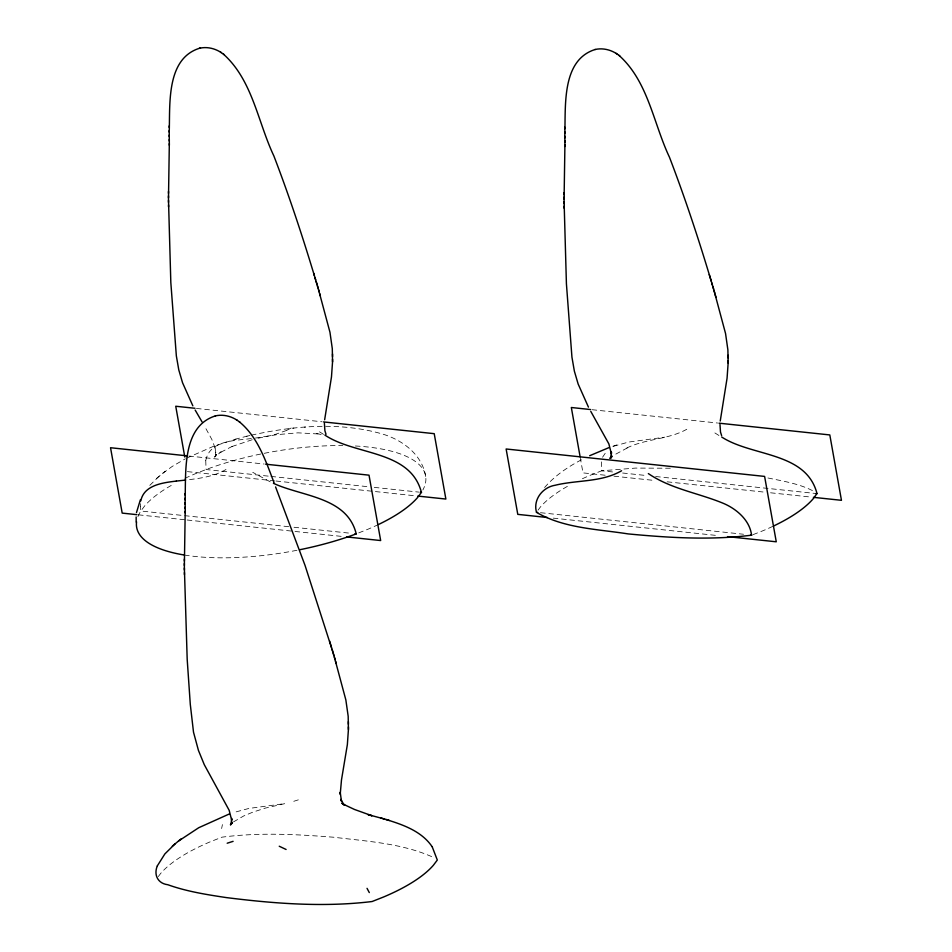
<?xml version="1.0" encoding="UTF-8"?>
<svg xmlns="http://www.w3.org/2000/svg" width="952" height="952" viewBox="0 0 952 952"><rect width="100%" height="100%" fill="white"/><g stroke="black" fill="none" stroke-linecap="round" stroke-linejoin="round"><path stroke-width="0.71" stroke-dasharray="4.76 3.57" d="M140.384 506.262L140.491 503.656M205.751 460.601L206.06 469.526L269.654 476.274M221.626 828.526L222.435 824.587M601.343 461.863L601.652 470.788L590.347 475.238A146.739 50.67 -10.1 0 0 579.375 480.153M205.751 460.601C209.761 439.991 235.215 440.8 251.566 438.491M602.545 457.257L607.019 450.593M158.318 876.566L160.674 873.424A146.739 50.67 -10.1 0 1 210.642 841.627L221.947 837.177C259.146 832.286 296.857 834.297 334.128 837.272C367.924 841.449 403.422 843.329 434.659 857.978M538.023 510.177L540.379 507.035A146.739 50.67 -10.1 0 1 569.344 485.294M149.797 485.365L159.21 476.19M544.568 487.531C554.921 475.583 568.237 466.611 582.196 459.399M162.613 473.406L172.288 466.385L185.366 458.781M156.449 478.475L165.22 471.264M225.993 469.491C214.593 476.19 201.193 478.261 188.234 479.748M291.193 428.007L286.814 430.328M686.785 429.269C668.209 439.693 645.611 438.634 626.535 448.13L628.463 447.321L613.183 455.532M233.478 821.921L243.593 816.019L252.685 812.211L265.406 808.081L285.029 803.583L248.829 808.462L233.109 812.675M186.604 458.15L213.26 446.393L236.084 439.05M286.659 430.435L273.712 434.921L256.267 438.646M613.433 446.286L628.534 442.073L664.746 437.194M358.737 532.882L367.531 529.407A146.739 50.67 -10.1 0 0 378.503 524.492M753.08 534.631L763.123 530.669A146.739 50.67 -10.1 0 0 772.917 526.313M612.826 446.286L616.789 444.905M246.33 436.349L249.959 435.48M298.321 799.858L292.383 801.739M234.882 439.372L247.127 436.123M252.22 439.717L230.943 446.881L232.871 446.06L218.758 453.295L221.126 451.843L214.581 457.138L216.497 454.806L214.807 457.055L216.187 454.497L215.093 456.639L215.902 454.14L215.378 456.175L215.83 450.796L215.83 452.7L214.878 446.928L215.414 448.749L211.832 439.431L204.275 425.651M251.364 435.159C293.74 425.877 338.864 421.724 381.145 433.636C401.744 439.431 422.117 454.116 425.699 476.512M255.35 438.063L277.246 434.624L297.94 432.839L319.265 434.017L316.718 433.517L323.918 435.147M292.978 428.138L293.882 428.067M304.307 427.162L305.64 427.043M670.315 468.229L635.519 468.087L601.652 470.788L615.575 472.263M592.013 409.693L717.558 423.021M196.421 408.432L321.966 421.76M622.62 473.013L647.443 475.643M655.619 476.512L815.781 493.505M605.139 475.226L582.981 472.882L580.399 458.352M614.004 476.178L655.357 480.558M667.173 481.819L764.658 492.16M770.561 492.791L811.913 497.182M188.829 456.032L264.156 464.029M270.975 476.416L367.472 486.65M374.279 487.376L418.773 492.101M187.389 471.621L274.533 480.867M276.009 481.022L416.322 495.921M540.51 512.7L743.524 534.25M553.231 518.126L717.177 535.524M288.682 526.694L140.86 511.01L140.396 506.404M294.013 527.265L350.752 533.287M138.433 514.83L185.7 519.851M187.175 520.006L293.525 531.287M295.001 531.454L343.743 536.619M767.943 477.987C783.686 481.236 800.073 483.83 814.365 491.589M270.213 481.831L252.744 472.335M718.927 435.469L713.536 432.101M323.537 434.35L317.944 430.851M355.382 445.988A146.739 50.67 -10.1 0 1 422.867 489.994M296.953 550.292A146.739 50.67 -10.1 0 1 184.093 554.98M137.933 516.615A146.739 50.67 -10.1 0 1 140.694 511.236L144.787 505.774A146.739 50.67 -10.1 0 1 173.752 484.032M184.962 478.344A146.739 50.67 -10.1 0 1 194.755 473.977L206.548 469.336A146.739 50.67 -10.1 0 1 342.839 445.584"/><path stroke-width="1.43" d="M168.492 197.837L169.325 143.597M184.367 565.476L185.212 511.248M564.084 199.087L564.917 144.859M169.23 132.102C170.17 104.161 166.041 58.631 199.67 48.207M185.116 499.752C186.056 471.811 181.915 426.282 215.557 415.857M564.822 133.351C565.774 105.422 561.632 59.893 595.262 49.468M324.394 423.271L324.906 430.804L326.036 434.314M719.986 424.521L720.497 432.053L721.628 435.576M318.515 289.587L329.963 332.272L332.296 348.646L332.545 361.831L331.474 376.968L324.644 419.772M334.39 657.237L345.85 699.922L348.182 716.297L348.42 729.482L347.361 744.619L341.482 779.974L340.221 794.242L340.221 792.314L341.47 801.227L340.935 799.406L343.779 804.63L342.137 802.976L344.315 804.904L342.077 803.345L344.707 804.88M714.107 290.848L725.555 333.533L727.887 349.908L728.137 363.093L727.066 378.23L720.236 421.034M140.813 500.859C143.954 484.937 163.066 482.712 176.31 481.081M157.235 866.07C153.641 874.936 157.794 883.527 167.861 884.741C186.663 891.465 206.501 894.606 226.183 897.569C274.462 903.626 323.632 907.434 372.113 901.52L383.418 897.058A146.739 50.67 -10.1 0 0 433.374 865.273L437.313 860.037L432.232 846.852M136.481 512.569L140.384 499.788M157.318 865.892L164.863 853.932L175.097 843.841M230.693 824.706L232.062 822.147L230.979 824.289L231.717 818.446L231.717 820.35L229.158 810.283L204.287 764.682L198.433 750.39L193.506 732.171L190.293 704.361L187.187 659.284L184.379 568.011M610.399 458.317L611.779 455.758L610.684 457.9L611.422 452.045L611.422 453.961L608.863 443.882L590.752 411.323M421.593 492.148L417.5 497.622A146.739 50.67 -10.1 0 1 378.503 524.492M231.741 823.23L230.467 824.789L232.002 823.218M611.446 456.841L610.173 458.4L611.719 456.829M610.196 457.995L611.719 456.698M230.491 824.384L232.014 823.087M178.5 841.056L198.742 827.716L229.146 814.043M172.336 846.126L181.094 838.914M621.585 470.752C601.45 482.45 577.15 479.856 555.194 485.246C542.58 487.245 532.858 499.61 536.511 512.355C563.881 528.372 597.416 529.086 628.094 533.905C669.066 537.785 710.597 540.355 751.556 535.179C749.855 520.161 736.229 508.546 722.544 503.013C697.947 492.957 670.648 488.804 648.336 473.584M589.669 455.722L608.863 447.654M273.402 483.295C302.165 496.67 347.159 496.813 356.226 533.87L355.739 534.06A146.739 50.67 -10.1 0 1 299.773 549.732M233.109 841.342L227.183 843.222M199.373 48.266L200.467 48.064M594.964 49.528C602.461 47.778 610.518 49.611 616.86 53.871M215.247 415.917C222.756 414.168 230.812 416 237.155 420.26M200.432 48.064C207.619 46.66 215.223 48.576 221.269 52.61M176.346 481.081L185.545 480.082M590.538 409.538L571.331 407.504L580.137 456.9M719.034 423.176L829.811 434.933L841.461 500.312L813.389 497.337M194.946 408.277L175.739 406.242L184.807 457.091M323.442 421.914L434.219 433.672L445.869 499.05L417.797 496.075M815.781 493.505L817.018 493.636C806.166 451.522 752.128 456.877 721.711 437.016M187.342 455.877L110.539 447.726L122.189 513.104L136.957 514.675M265.632 464.183L369.019 475.167L380.669 540.546L346.695 536.94M420.189 492.255L421.427 492.386C410.312 449.82 355.477 455.663 324.894 435.088M536.452 512.271L537.702 512.402M750.569 535L751.818 535.131M547.317 517.507L517.781 514.366L506.131 448.987L764.611 476.416L776.261 541.795L727.518 536.63M354.977 533.739L356.226 533.87M384.358 819.006L368.007 814.591L371.958 815.745L354.489 809.462L344.445 804.749M385.893 819.47C402.958 824.694 421.629 831.191 432.089 846.649M381.062 818.042L389.428 820.493M286.1 849.481L279.245 846.233M618.943 55.335C648.193 81.467 653.334 123.153 669.458 157.211C685.583 199.254 699.637 242.082 712.465 285.255M223.351 54.074C252.601 80.206 257.742 121.892 273.867 155.95C289.491 196.659 303.141 238.107 315.647 279.876M239.238 421.724C257.897 436.944 265.703 460.97 274.057 482.688M616.087 53.336L619.812 55.942M220.495 52.074L224.22 54.681M236.382 419.725L240.106 422.331M816.959 493.564L813.091 498.884A146.739 50.67 -10.1 0 1 774.095 525.754M202.074 421.926L195.16 410.062M367.032 888.335L369.305 892.583M588.443 407.111L578.138 384.001L574.377 371.173L571.938 357.143L566.416 283.767L564.096 201.61M192.851 405.849L182.546 382.74L178.786 369.911L176.346 355.881L170.825 282.506L168.504 200.36M275.58 486.936L305.068 565.476L332.76 651.644M711.239 281.137L709.288 274.581M331.534 647.527L329.582 640.97M314.945 277.496L316.873 283.993M711.763 282.851L713.655 289.301M715.226 294.727L715.94 297.167M313.696 273.319L314.398 275.687M316.171 281.59L318.063 288.039M319.622 293.466L320.348 295.905M332.058 649.24L333.95 655.69M335.509 661.116L336.235 663.556M712.953 286.885L714.821 293.275M317.361 285.624L319.229 292.014M333.236 653.274L335.104 659.665M564.857 136.303L564.905 142.276M185.14 502.692L185.188 508.665M169.266 135.041L169.301 141.015M564.822 131.804L564.857 137.885M185.116 498.193L185.152 504.274M169.23 130.543L169.266 136.636M564.893 140.67L564.929 146.489M185.188 507.059L185.224 512.878M169.301 139.409L169.337 145.228M728.113 355.239L728.125 357.869M728.125 360.499L728.137 363.093M564.798 127.175L564.81 128.698M564.072 192.661L564.072 194.613M564.072 197.112L564.096 203.621M564.12 206.167L564.131 208.202M348.408 721.628L348.42 724.258M348.42 726.888L348.42 729.482M332.522 353.977L332.534 356.607M332.534 359.237L332.545 361.831M185.093 493.564L185.105 495.099M184.367 559.062L184.367 561.014M184.367 563.501L184.39 570.01M184.414 572.557L184.426 574.591M169.206 125.914L169.218 127.449M168.48 191.411L168.48 193.363M168.48 195.85L168.504 202.359M168.528 204.906L168.54 206.941M136.16 516.995L136.184 522.029M184.093 554.98A146.739 50.67 -10.1 0 1 136.564 521.851"/></g></svg>
